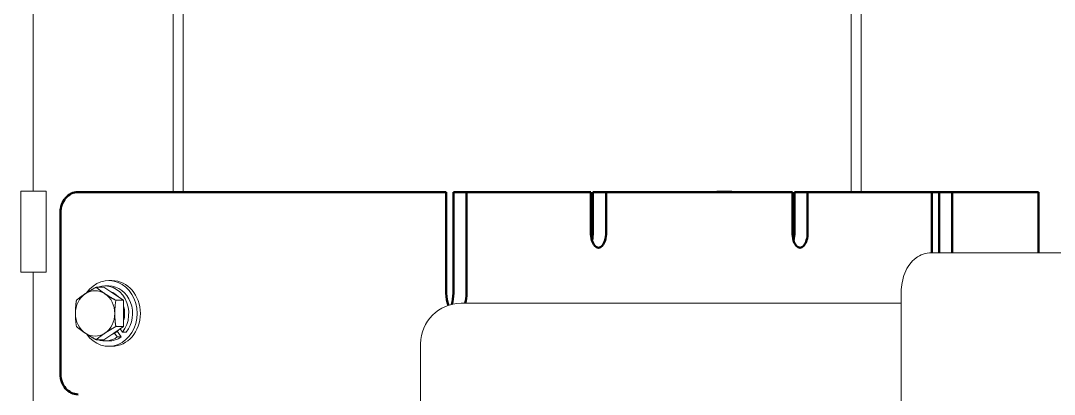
# Model space of a CAD drawing. Header units: inches. Extents: x 17 to 469, y 7 to 301.
# Drawn here: x 250.26 to 263.03, y 95.23 to 99.85 of the extents above; entities that cross this region are included whole.
import ezdxf

# ---------------------------------------------------------------- set-up
doc = ezdxf.new("R2010")
doc.units = ezdxf.units.IN
doc.header["$LTSCALE"] = 14
doc.header["$MEASUREMENT"] = 0
doc.layers.add('Visible (ANSI)', color=7, linetype='Continuous', lineweight=50)

msp = doc.modelspace()

# ---------------------------------------------------------------- linework, layer by layer
at = {"layer": 'Visible (ANSI)', "linetype": 'Continuous', "lineweight": 18}
for p, q in [((250.415332, 105.619368), (250.415332, 97.739368)), ((252.147383, 97.729368), (252.147383, 100.354368)), ((252.272383, 100.354368), (252.272383, 97.729368)), ((260.522383, 97.729368), (260.522383, 99.981573)), ((260.647383, 99.981573), (260.647383, 97.729368)), ((250.262799, 97.739368), (250.577712, 97.739368)), ((250.262799, 97.739368), (250.262799, 96.739368)), ((250.577712, 97.739368), (250.577712, 96.739368)), ((258.863538, 97.739368), (259.048222, 97.739368)), ((258.863538, 97.739368), (258.863538, 97.729368)), ((259.048222, 97.739368), (259.048222, 97.729368)), ((261.733277, 96.979368), (261.516771, 96.979368)), ((268.983277, 96.979368), (261.733277, 96.979368)), ((250.262799, 96.739368), (250.577712, 96.739368)), ((250.415332, 96.739368), (250.415332, 88.859368)), ((251.291257, 96.553839), (251.194806, 96.553839)), ((251.291257, 96.553839), (251.412933, 96.472721)), ((251.303759, 96.569368), (251.350759, 96.569368)), ((251.390759, 96.635368), (251.350759, 96.635368)), ((251.412933, 96.472721), (251.53461, 96.391604)), ((261.141771, 96.479368), (261.141771, 79.729368)), ((251.53461, 96.391604), (251.438159, 96.391604)), ((251.53461, 96.391604), (251.53461, 96.229368)), ((261.141771, 96.354368), (255.704593, 96.354368)), ((251.53461, 96.229368), (251.53461, 96.067133)), ((251.53461, 96.067133), (251.412933, 95.986015)), ((251.53461, 96.067133), (251.438159, 96.067133)), ((251.519724, 95.998258), (251.491394, 96.038322)), ((251.412933, 95.986015), (251.291257, 95.904897)), ((251.423971, 95.985046), (251.456666, 95.938807)), ((251.503666, 95.938807), (251.454315, 96.008601)), ((251.456666, 95.938807), (251.503666, 95.938807)), ((251.519724, 95.998258), (251.566724, 95.998258)), ((251.291257, 95.904897), (251.194806, 95.904897)), ((251.303759, 95.889368), (251.350759, 95.889368)), ((251.390759, 95.823368), (251.350759, 95.823368)), ((255.204593, 95.854368), (255.204593, 80.354368))]:
    msp.add_line(p, q, dxfattribs=at)
at = {"layer": 'Visible (ANSI)'}
for p, q in [((253.917194, 97.729368), (250.971101, 97.729368)), ((253.917194, 97.729368), (254.51483, 97.729368)), ((255.521508, 97.729368), (254.51483, 97.729368)), ((255.521508, 96.479368), (255.521508, 97.729368)), ((255.609128, 97.729368), (255.771508, 97.729368)), ((255.609128, 96.479368), (255.609128, 97.729368)), ((257.307758, 97.729368), (255.771508, 97.729368)), ((255.771508, 97.729368), (255.771508, 96.479368)), ((257.307758, 97.229368), (257.307758, 97.729368)), ((257.332878, 97.729368), (257.495258, 97.729368)), ((257.332878, 97.229368), (257.332878, 97.729368)), ((259.797758, 97.729368), (257.495258, 97.729368)), ((257.495258, 97.729368), (257.495258, 97.229368)), ((259.797758, 97.229368), (259.797758, 97.729368)), ((259.822878, 97.729368), (259.985258, 97.729368)), ((259.822878, 97.229368), (259.822878, 97.729368)), ((261.521508, 97.729368), (259.985258, 97.729368)), ((259.985258, 97.729368), (259.985258, 97.229368)), ((261.521508, 97.729368), (261.609128, 97.729368)), ((261.521508, 96.979368), (261.521508, 97.729368)), ((261.609128, 97.729368), (261.771508, 97.729368)), ((261.609128, 96.979368), (261.609128, 97.729368)), ((262.778185, 97.729368), (261.771508, 97.729368)), ((261.771508, 97.729368), (261.771508, 96.979368)), ((262.778185, 97.729368), (262.836799, 97.729368)), ((262.836799, 96.979368), (262.836799, 97.729368)), ((250.754595, 97.479368), (250.754595, 95.479368))]:
    msp.add_line(p, q, dxfattribs=at)
at = {"layer": 'Visible (ANSI)', "linetype": 'Continuous', "lineweight": 18}
msp.add_arc((255.704593, 95.854368), 0.5, 90, 180, dxfattribs=at)
at = {"layer": 'Visible (ANSI)'}
for centre, major_axis, ratio, start_param, end_param in [((250.971101, 97.479368), (0, 0.25), 0.866025404, 0, 1.570796327), ((257.401508, 97.229368), (0, -0.1875), 0.5, 4.71238898, 7.853981634), ((257.239128, 97.229368), (0, 0.1875), 0.5, 4.188790205, 4.71238898), ((259.891508, 97.229368), (0, -0.1875), 0.5, 4.71238898, 7.853981634), ((259.729128, 97.229368), (0, 0.1875), 0.5, 4.188790205, 4.71238898), ((255.646508, 96.479368), (0, 0.25), 0.5, 1.570796327, 2.217183345), ((255.484128, 96.479368), (0, 0.25), 0.5, 4.123985733, 4.71238898), ((255.646508, 96.479368), (0, -0.25), 0.5, 1.047197551, 1.570796327), ((250.971101, 95.479368), (0, -0.25), 0.866025404, 4.71238898, 6.283185307)]:
    msp.add_ellipse(centre, major_axis=major_axis, ratio=ratio, start_param=start_param, end_param=end_param, dxfattribs=at)
at = {"layer": 'Visible (ANSI)', "linetype": 'Continuous', "lineweight": 18}
for centre, major_axis, start_param, end_param in [((251.350759, 96.229368), (0, 0.406), 2.245515024, 7.179262937), ((251.303759, 96.229368), (0, 0.34), 3.964984994, 6.586585867), ((251.350759, 96.229368), (0, 0.34), 3.964984994, 6.283185307), ((251.390759, 96.229368), (0, 0.406), 3.141592654, 6.283185307), ((251.182257, 96.229368), (0, -0.281), 3.665191429, 4.71238898), ((251.182257, 96.229368), (0, 0.281), 5.759586532, 6.806784083), ((251.182257, 96.229368), (0, 0.281), 4.71238898, 5.759586532), ((251.303759, 96.229368), (0, 0.281), 5.532440699, 5.986732364), ((251.303759, 96.229368), (0, -0.281), 1.248865352, 1.892727302), ((251.182257, 96.229368), (0, -0.281), 4.71238898, 5.759586532), ((251.182257, 96.229368), (0, 0.281), 3.665191429, 4.71238898), ((251.182257, 96.229368), (0, -0.281), 5.759586532, 6.806784083), ((251.303759, 96.229368), (0, -0.34), 5.979784747, 6.829218888), ((251.350759, 96.229368), (0, -0.34), 0, 0.54603358), ((251.303759, 96.229368), (0, -0.281), 0.296452943, 0.750744608)]:
    msp.add_ellipse(centre, major_axis=major_axis, ratio=0.866025404, start_param=start_param, end_param=end_param, dxfattribs=at)
msp.add_open_spline([(261.516771, 96.979368), (261.481494, 96.979368), (261.446382, 96.973138), (261.380526, 96.95062), (261.350471, 96.933815), (261.293107, 96.891504), (261.268267, 96.865023), (261.220685, 96.801897), (261.201439, 96.764667), (261.171561, 96.689389), (261.161086, 96.651185), (261.146663, 96.573795), (261.142778, 96.534615), (261.141827, 96.490026), (261.141771, 96.484697), (261.141771, 96.479368)], degree=3, knots=[1.570796327, 1.570796327, 1.570796327, 1.570796327, 1.740124411, 1.740124411, 1.924116065, 1.924116065, 2.156482111, 2.156482111, 2.470641376, 2.470641376, 2.784800641, 2.784800641, 3.098959907, 3.098959907, 3.141592654, 3.141592654, 3.141592654, 3.141592654], dxfattribs=at)
for points in [[(251.06058, 96.472721), (251.11705, 96.510368), (251.194806, 96.553839)], [(251.194806, 96.553839), (251.247463, 96.510368), (251.303933, 96.472721)], [(250.951452, 96.391604), (251.00411, 96.435074), (251.06058, 96.472721)], [(251.303933, 96.472721), (251.360403, 96.435074), (251.438159, 96.391604)], [(250.938903, 96.229368), (250.938903, 96.304662), (250.951452, 96.391604)], [(251.438159, 96.391604), (251.42561, 96.304662), (251.42561, 96.229368)], [(250.951452, 96.067133), (250.938903, 96.154074), (250.938903, 96.229368)], [(251.42561, 96.229368), (251.42561, 96.154074), (251.438159, 96.067133)], [(251.06058, 95.986015), (251.00411, 96.023662), (250.951452, 96.067133)], [(251.438159, 96.067133), (251.360403, 96.023662), (251.303933, 95.986015)], [(251.194806, 95.904897), (251.11705, 95.948368), (251.06058, 95.986015)], [(251.303933, 95.986015), (251.247463, 95.948368), (251.194806, 95.904897)]]:
    msp.add_rational_spline(points, [1, 1.0379548493, 1], degree=2, dxfattribs=at)

doc.saveas('drawing.dxf')
